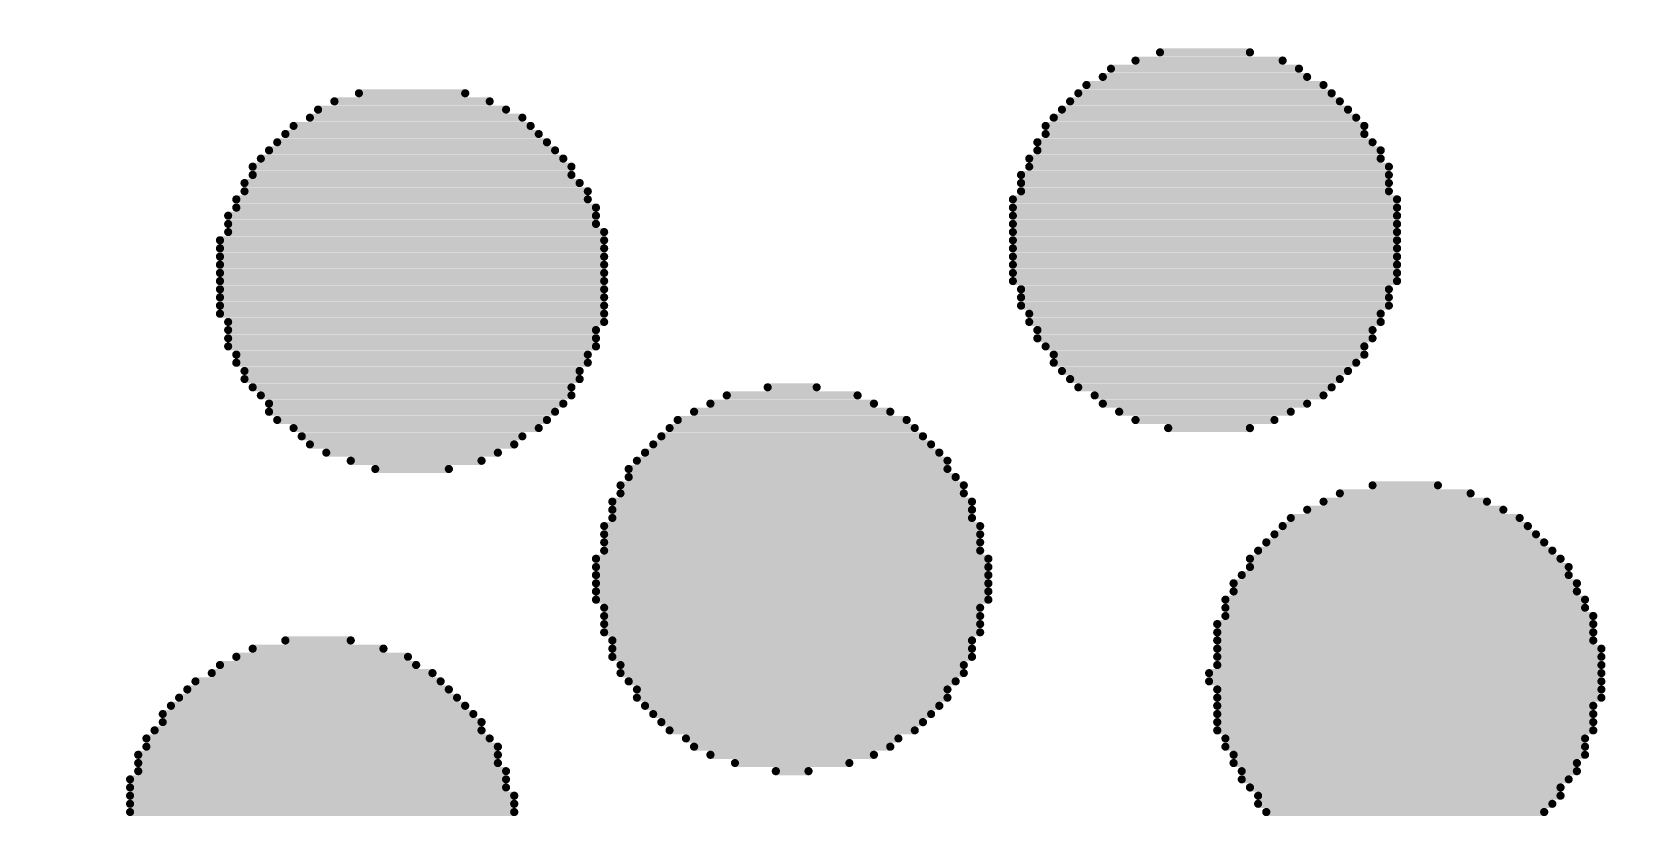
# Model space of a CAD drawing. Header units: millimetres. Extents: x -46.4 to 46.4, y -47.3 to 46.4.
# Drawn here: x -20.061 to -18.82, y -1.991 to -1.382 of the extents above; entities that cross this region are included whole.
import ezdxf

# ---------------------------------------------------------------- set-up
doc = ezdxf.new("R2010")
doc.units = ezdxf.units.MM
doc.layers.add('BottomOverlay', color=54, linetype='Continuous')
doc.layers.add('Mechanical1', color=6, linetype='Continuous')

# ---------------------------------------------------------------- blocks, each defined once
blk = doc.blocks.new('________2')
at = {"layer": 'BottomOverlay', "const_width": 0.00635}
for points in [[(4.8148, -4.3976), (4.8847, -4.3976)], [(4.7958, -4.404), (4.9101, -4.404)], [(4.7704, -4.4167), (4.9291, -4.4167)], [(4.7767, -4.4103), (4.9228, -4.4103)], [(4.1925, -4.4294), (4.2751, -4.4294)], [(4.7513, -4.4294), (4.9482, -4.4294)], [(4.7577, -4.423), (4.9418, -4.423)], [(4.1608, -4.4421), (4.3068, -4.4421)], [(4.1735, -4.4357), (4.2941, -4.4357)], [(4.7386, -4.4421), (4.9609, -4.4421)], [(4.745, -4.4357), (4.9545, -4.4357)], [(4.1417, -4.4548), (4.3259, -4.4548)], [(4.1544, -4.4484), (4.3195, -4.4484)], [(4.7259, -4.4548), (4.9736, -4.4548)], [(4.7323, -4.4484), (4.9672, -4.4484)], [(4.129, -4.4675), (4.3386, -4.4675)], [(4.1354, -4.4611), (4.3322, -4.4611)], [(4.7196, -4.4675), (4.9799, -4.4675)], [(4.7259, -4.4611), (4.9736, -4.4611)], [(4.1163, -4.4802), (4.3513, -4.4802)], [(4.1227, -4.4738), (4.3449, -4.4738)], [(4.7132, -4.4802), (4.9863, -4.4802)], [(4.7196, -4.4738), (4.9863, -4.4738)], [(4.11, -4.4865), (4.3576, -4.4865)], [(4.11, -4.4929), (4.3576, -4.4929)], [(4.7069, -4.4929), (4.9926, -4.4929)], [(4.7132, -4.4865), (4.9926, -4.4865)], [(4.1036, -4.4992), (4.364, -4.4992)], [(4.1036, -4.5056), (4.3703, -4.5056)], [(4.7069, -4.4992), (4.9926, -4.4992)], [(4.7069, -4.5056), (4.9926, -4.5056)], [(4.0973, -4.5119), (4.3703, -4.5119)], [(4.0973, -4.5183), (4.3767, -4.5183)], [(4.7005, -4.5119), (4.999, -4.5119)], [(4.7005, -4.5183), (4.999, -4.5183)], [(4.0909, -4.5246), (4.3767, -4.5246)], [(4.0909, -4.531), (4.3767, -4.531)], [(4.7005, -4.5246), (4.999, -4.5246)], [(4.7005, -4.531), (4.999, -4.531)], [(4.0846, -4.5437), (4.383, -4.5437)], [(4.0909, -4.5373), (4.383, -4.5373)], [(4.7005, -4.5373), (4.999, -4.5373)], [(4.7005, -4.5437), (4.999, -4.5437)], [(4.0846, -4.55), (4.383, -4.55)], [(4.0846, -4.5564), (4.383, -4.5564)], [(4.7005, -4.55), (4.999, -4.55)], [(4.7005, -4.5564), (4.999, -4.5564)], [(4.0846, -4.5627), (4.383, -4.5627)], [(4.0846, -4.5691), (4.383, -4.5691)], [(4.7005, -4.5627), (4.999, -4.5627)], [(4.7005, -4.5691), (4.999, -4.5691)], [(4.0846, -4.5754), (4.383, -4.5754)], [(4.0846, -4.5818), (4.383, -4.5818)], [(4.7005, -4.5754), (4.999, -4.5754)], [(4.7069, -4.5818), (4.9926, -4.5818)], [(4.0846, -4.5881), (4.383, -4.5881)], [(4.0846, -4.5945), (4.383, -4.5945)], [(4.7069, -4.5881), (4.9926, -4.5881)], [(4.7069, -4.5945), (4.9926, -4.5945)], [(4.0846, -4.6008), (4.383, -4.6008)], [(4.0909, -4.6072), (4.383, -4.6072)], [(4.7132, -4.6008), (4.9863, -4.6008)], [(4.7132, -4.6072), (4.9863, -4.6072)], [(4.0909, -4.6135), (4.3767, -4.6135)], [(4.0909, -4.6199), (4.3767, -4.6199)], [(4.7196, -4.6135), (4.9799, -4.6135)], [(4.7196, -4.6199), (4.9799, -4.6199)], [(4.0909, -4.6262), (4.3767, -4.6262)], [(4.0973, -4.6326), (4.3703, -4.6326)], [(4.7259, -4.6262), (4.9736, -4.6262)], [(4.7323, -4.6326), (4.9736, -4.6326)], [(4.0973, -4.6389), (4.3703, -4.6389)], [(4.1036, -4.6453), (4.364, -4.6453)], [(4.7323, -4.6389), (4.9672, -4.6389)], [(4.7386, -4.6453), (4.9609, -4.6453)], [(4.1036, -4.6516), (4.364, -4.6516)], [(4.11, -4.658), (4.3576, -4.658)], [(4.51, -4.658), (4.5481, -4.658)], [(4.745, -4.6516), (4.9545, -4.6516)], [(4.7513, -4.658), (4.9482, -4.658)], [(4.1163, -4.6643), (4.3576, -4.6643)], [(4.1227, -4.6707), (4.3513, -4.6707)], [(4.4656, -4.6707), (4.5926, -4.6707)], [(4.4783, -4.6643), (4.5799, -4.6643)], [(4.764, -4.6643), (4.9418, -4.6643)], [(4.7704, -4.6707), (4.9291, -4.6707)], [(4.1227, -4.677), (4.3449, -4.677)], [(4.4529, -4.677), (4.6053, -4.677)], [(4.7831, -4.677), (4.9164, -4.677)], [(4.129, -4.6834), (4.3386, -4.6834)], [(4.1417, -4.6897), (4.3322, -4.6897)], [(4.4338, -4.6897), (4.6243, -4.6897)], [(4.4402, -4.6834), (4.618, -4.6834)], [(4.7958, -4.6834), (4.9037, -4.6834)], [(4.8212, -4.6897), (4.8847, -4.6897)], [(4.1481, -4.6961), (4.3195, -4.6961)], [(4.1544, -4.7024), (4.3132, -4.7024)], [(4.4211, -4.7024), (4.637, -4.7024)], [(4.4275, -4.6961), (4.6307, -4.6961)], [(4.1671, -4.7088), (4.3005, -4.7088)], [(4.1862, -4.7151), (4.2878, -4.7151)], [(4.4084, -4.7151), (4.6497, -4.7151)], [(4.4148, -4.7088), (4.6434, -4.7088)], [(4.2052, -4.7215), (4.2624, -4.7215)], [(4.4021, -4.7215), (4.6497, -4.7215)], [(4.4021, -4.7278), (4.6561, -4.7278)], [(4.3957, -4.7342), (4.6624, -4.7342)], [(4.3957, -4.7405), (4.6624, -4.7405)], [(4.9545, -4.7405), (5.0561, -4.7405)], [(4.9799, -4.7342), (5.0307, -4.7342)], [(4.3894, -4.7469), (4.6688, -4.7469)], [(4.3894, -4.7532), (4.6688, -4.7532)], [(4.9291, -4.7532), (5.0815, -4.7532)], [(4.9418, -4.7469), (5.0688, -4.7469)], [(4.383, -4.7659), (4.6751, -4.7659)], [(4.3894, -4.7596), (4.6688, -4.7596)], [(4.9101, -4.7659), (5.1006, -4.7659)], [(4.9164, -4.7596), (5.0942, -4.7596)], [(4.383, -4.7723), (4.6751, -4.7723)], [(4.383, -4.7786), (4.6751, -4.7786)], [(4.8974, -4.7786), (5.1133, -4.7786)], [(4.9037, -4.7723), (5.1069, -4.7723)], [(4.3767, -4.7913), (4.6815, -4.7913)], [(4.383, -4.785), (4.6751, -4.785)], [(4.8847, -4.7913), (5.126, -4.7913)], [(4.891, -4.785), (5.1196, -4.785)], [(4.3767, -4.7977), (4.6815, -4.7977)], [(4.3767, -4.804), (4.6815, -4.804)], [(4.8783, -4.804), (5.1323, -4.804)], [(4.8847, -4.7977), (5.1323, -4.7977)], [(4.3767, -4.8104), (4.6815, -4.8104)], [(4.3767, -4.8167), (4.6815, -4.8167)], [(4.872, -4.8104), (5.1387, -4.8104)], [(4.872, -4.8167), (5.1387, -4.8167)], [(4.3767, -4.8231), (4.6815, -4.8231)], [(4.383, -4.8294), (4.6751, -4.8294)], [(4.8656, -4.8231), (5.145, -4.8231)], [(4.8656, -4.8294), (5.145, -4.8294)], [(4.383, -4.8358), (4.6751, -4.8358)], [(4.383, -4.8421), (4.6751, -4.8421)], [(4.8593, -4.8421), (5.1514, -4.8421)], [(4.8656, -4.8358), (5.1514, -4.8358)], [(4.1354, -4.8548), (4.1862, -4.8548)], [(4.383, -4.8485), (4.6751, -4.8485)], [(4.3894, -4.8548), (4.6688, -4.8548)], [(4.8593, -4.8485), (5.1514, -4.8485)], [(4.8593, -4.8548), (5.1514, -4.8548)], [(4.0973, -4.8675), (4.2306, -4.8675)], [(4.11, -4.8612), (4.2116, -4.8612)], [(4.3894, -4.8612), (4.6688, -4.8612)], [(4.3894, -4.8675), (4.6688, -4.8675)], [(4.8593, -4.8612), (5.1577, -4.8612)], [(4.8593, -4.8675), (5.1577, -4.8675)], [(4.0782, -4.8802), (4.2497, -4.8802)], [(4.0846, -4.8739), (4.237, -4.8739)], [(4.3957, -4.8739), (4.6624, -4.8739)], [(4.3957, -4.8802), (4.6624, -4.8802)], [(4.8529, -4.8802), (5.1577, -4.8802)], [(4.8593, -4.8739), (5.1577, -4.8739)], [(4.0592, -4.8929), (4.2624, -4.8929)], [(4.0655, -4.8866), (4.256, -4.8866)], [(4.4021, -4.8866), (4.6561, -4.8866)], [(4.4084, -4.8929), (4.6497, -4.8929)], [(4.8529, -4.8866), (5.1577, -4.8866)], [(4.8593, -4.8929), (5.1577, -4.8929)], [(4.0465, -4.9056), (4.2751, -4.9056)], [(4.0528, -4.8993), (4.2687, -4.8993)], [(4.4084, -4.8993), (4.6497, -4.8993)], [(4.4148, -4.9056), (4.6434, -4.9056)], [(4.8593, -4.8993), (5.1577, -4.8993)], [(4.8593, -4.9056), (5.1514, -4.9056)], [(4.0401, -4.912), (4.2814, -4.912)], [(4.0401, -4.9183), (4.2878, -4.9183)], [(4.4211, -4.912), (4.637, -4.912)], [(4.4275, -4.9183), (4.6307, -4.9183)], [(4.8593, -4.912), (5.1514, -4.912)], [(4.8593, -4.9183), (5.1514, -4.9183)], [(4.0274, -4.931), (4.2941, -4.931)], [(4.0338, -4.9247), (4.2878, -4.9247)], [(4.4338, -4.9247), (4.6243, -4.9247)], [(4.4465, -4.931), (4.6116, -4.931)], [(4.8593, -4.9247), (5.1514, -4.9247)], [(4.8656, -4.931), (5.145, -4.931)], [(4.0211, -4.9437), (4.3005, -4.9437)], [(4.0274, -4.9374), (4.3005, -4.9374)], [(4.4529, -4.9374), (4.6053, -4.9374)], [(4.4656, -4.9437), (4.5926, -4.9437)], [(4.8656, -4.9374), (5.145, -4.9374)], [(4.872, -4.9437), (5.145, -4.9437)], [(4.0211, -4.9501), (4.3005, -4.9501)], [(4.0211, -4.9564), (4.3068, -4.9564)], [(4.4846, -4.9501), (4.5735, -4.9501)], [(4.5164, -4.9564), (4.5418, -4.9564)], [(4.872, -4.9501), (5.1387, -4.9501)], [(4.8783, -4.9564), (5.1387, -4.9564)], [(4.0147, -4.9628), (4.3068, -4.9628)], [(4.8783, -4.9628), (5.1323, -4.9628)], [(4.0147, -4.9691), (4.3068, -4.9691)], [(4.0147, -4.9755), (4.3132, -4.9755)], [(4.8847, -4.9691), (5.126, -4.9691)], [(4.891, -4.9755), (5.126, -4.9755)], [(4.0147, -4.9818), (4.3132, -4.9818)], [(4.0147, -4.9882), (4.3132, -4.9882)], [(4.891, -4.9818), (5.1196, -4.9818)], [(4.8974, -4.9882), (5.1133, -4.9882)]]:
    blk.add_lwpolyline(points, dxfattribs=at)
at = {"layer": 'BottomOverlay', "const_width": 0.00317}
for points in [[(4.8133, -4.3976, 1), (4.8164, -4.3976, 1)], [(4.8831, -4.3976, 1), (4.8863, -4.3976, 1)], [(4.7942, -4.404, 1), (4.7974, -4.404, 1)], [(4.9085, -4.404, 1), (4.9117, -4.404, 1)], [(4.7688, -4.4167, 1), (4.772, -4.4167, 1)], [(4.7752, -4.4103, 1), (4.7783, -4.4103, 1)], [(4.9212, -4.4103, 1), (4.9244, -4.4103, 1)], [(4.9276, -4.4167, 1), (4.9307, -4.4167, 1)], [(4.191, -4.4294, 1), (4.1941, -4.4294, 1)], [(4.2735, -4.4294, 1), (4.2767, -4.4294, 1)], [(4.7498, -4.4294, 1), (4.7529, -4.4294, 1)], [(4.7561, -4.423, 1), (4.7593, -4.423, 1)], [(4.9403, -4.423, 1), (4.9434, -4.423, 1)], [(4.9466, -4.4294, 1), (4.9498, -4.4294, 1)], [(4.1592, -4.4421, 1), (4.1624, -4.4421, 1)], [(4.1719, -4.4357, 1), (4.1751, -4.4357, 1)], [(4.2926, -4.4357, 1), (4.2957, -4.4357, 1)], [(4.3053, -4.4421, 1), (4.3084, -4.4421, 1)], [(4.7371, -4.4421, 1), (4.7402, -4.4421, 1)], [(4.7434, -4.4357, 1), (4.7466, -4.4357, 1)], [(4.953, -4.4357, 1), (4.9561, -4.4357, 1)], [(4.9593, -4.4421, 1), (4.9625, -4.4421, 1)], [(4.1402, -4.4548, 1), (4.1433, -4.4548, 1)], [(4.1529, -4.4484, 1), (4.156, -4.4484, 1)], [(4.318, -4.4484, 1), (4.3211, -4.4484, 1)], [(4.3243, -4.4548, 1), (4.3275, -4.4548, 1)], [(4.7244, -4.4548, 1), (4.7275, -4.4548, 1)], [(4.7307, -4.4484, 1), (4.7339, -4.4484, 1)], [(4.9657, -4.4484, 1), (4.9688, -4.4484, 1)], [(4.972, -4.4548, 1), (4.9752, -4.4548, 1)], [(4.1275, -4.4675, 1), (4.1306, -4.4675, 1)], [(4.1338, -4.4611, 1), (4.137, -4.4611, 1)], [(4.3307, -4.4611, 1), (4.3338, -4.4611, 1)], [(4.337, -4.4675, 1), (4.3402, -4.4675, 1)], [(4.718, -4.4675, 1), (4.7212, -4.4675, 1)], [(4.7244, -4.4611, 1), (4.7275, -4.4611, 1)], [(4.972, -4.4611, 1), (4.9752, -4.4611, 1)], [(4.9784, -4.4675, 1), (4.9815, -4.4675, 1)], [(4.1148, -4.4802, 1), (4.1179, -4.4802, 1)], [(4.1211, -4.4738, 1), (4.1243, -4.4738, 1)], [(4.3434, -4.4738, 1), (4.3465, -4.4738, 1)], [(4.3497, -4.4802, 1), (4.3529, -4.4802, 1)], [(4.7117, -4.4802, 1), (4.7148, -4.4802, 1)], [(4.718, -4.4738, 1), (4.7212, -4.4738, 1)], [(4.9847, -4.4738, 1), (4.9879, -4.4738, 1)], [(4.9847, -4.4802, 1), (4.9879, -4.4802, 1)], [(4.1084, -4.4865, 1), (4.1116, -4.4865, 1)], [(4.1084, -4.4929, 1), (4.1116, -4.4929, 1)], [(4.3561, -4.4865, 1), (4.3592, -4.4865, 1)], [(4.3561, -4.4929, 1), (4.3592, -4.4929, 1)], [(4.7053, -4.4929, 1), (4.7085, -4.4929, 1)], [(4.7117, -4.4865, 1), (4.7148, -4.4865, 1)], [(4.9911, -4.4865, 1), (4.9942, -4.4865, 1)], [(4.9911, -4.4929, 1), (4.9942, -4.4929, 1)], [(4.1021, -4.4992, 1), (4.1052, -4.4992, 1)], [(4.1021, -4.5056, 1), (4.1052, -4.5056, 1)], [(4.3624, -4.4992, 1), (4.3656, -4.4992, 1)], [(4.3688, -4.5056, 1), (4.3719, -4.5056, 1)], [(4.7053, -4.4992, 1), (4.7085, -4.4992, 1)], [(4.7053, -4.5056, 1), (4.7085, -4.5056, 1)], [(4.9911, -4.4992, 1), (4.9942, -4.4992, 1)], [(4.9911, -4.5056, 1), (4.9942, -4.5056, 1)], [(4.0957, -4.5119, 1), (4.0989, -4.5119, 1)], [(4.0957, -4.5183, 1), (4.0989, -4.5183, 1)], [(4.3688, -4.5119, 1), (4.3719, -4.5119, 1)], [(4.3751, -4.5183, 1), (4.3783, -4.5183, 1)], [(4.699, -4.5119, 1), (4.7021, -4.5119, 1)], [(4.699, -4.5183, 1), (4.7021, -4.5183, 1)], [(4.9974, -4.5119, 1), (5.0006, -4.5119, 1)], [(4.9974, -4.5183, 1), (5.0006, -4.5183, 1)], [(4.0894, -4.5246, 1), (4.0925, -4.5246, 1)], [(4.0894, -4.531, 1), (4.0925, -4.531, 1)], [(4.3751, -4.5246, 1), (4.3783, -4.5246, 1)], [(4.3751, -4.531, 1), (4.3783, -4.531, 1)], [(4.699, -4.5246, 1), (4.7021, -4.5246, 1)], [(4.699, -4.531, 1), (4.7021, -4.531, 1)], [(4.9974, -4.5246, 1), (5.0006, -4.5246, 1)], [(4.9974, -4.531, 1), (5.0006, -4.531, 1)], [(4.083, -4.5437, 1), (4.0862, -4.5437, 1)], [(4.0894, -4.5373, 1), (4.0925, -4.5373, 1)], [(4.3815, -4.5373, 1), (4.3846, -4.5373, 1)], [(4.3815, -4.5437, 1), (4.3846, -4.5437, 1)], [(4.699, -4.5373, 1), (4.7021, -4.5373, 1)], [(4.699, -4.5437, 1), (4.7021, -4.5437, 1)], [(4.9974, -4.5373, 1), (5.0006, -4.5373, 1)], [(4.9974, -4.5437, 1), (5.0006, -4.5437, 1)], [(4.083, -4.55, 1), (4.0862, -4.55, 1)], [(4.083, -4.5564, 1), (4.0862, -4.5564, 1)], [(4.3815, -4.55, 1), (4.3846, -4.55, 1)], [(4.3815, -4.5564, 1), (4.3846, -4.5564, 1)], [(4.699, -4.55, 1), (4.7021, -4.55, 1)], [(4.699, -4.5564, 1), (4.7021, -4.5564, 1)], [(4.9974, -4.55, 1), (5.0006, -4.55, 1)], [(4.9974, -4.5564, 1), (5.0006, -4.5564, 1)], [(4.083, -4.5627, 1), (4.0862, -4.5627, 1)], [(4.083, -4.5691, 1), (4.0862, -4.5691, 1)], [(4.3815, -4.5627, 1), (4.3846, -4.5627, 1)], [(4.3815, -4.5691, 1), (4.3846, -4.5691, 1)], [(4.699, -4.5627, 1), (4.7021, -4.5627, 1)], [(4.699, -4.5691, 1), (4.7021, -4.5691, 1)], [(4.9974, -4.5627, 1), (5.0006, -4.5627, 1)], [(4.9974, -4.5691, 1), (5.0006, -4.5691, 1)], [(4.083, -4.5754, 1), (4.0862, -4.5754, 1)], [(4.083, -4.5818, 1), (4.0862, -4.5818, 1)], [(4.3815, -4.5754, 1), (4.3846, -4.5754, 1)], [(4.3815, -4.5818, 1), (4.3846, -4.5818, 1)], [(4.699, -4.5754, 1), (4.7021, -4.5754, 1)], [(4.7053, -4.5818, 1), (4.7085, -4.5818, 1)], [(4.9911, -4.5818, 1), (4.9942, -4.5818, 1)], [(4.9974, -4.5754, 1), (5.0006, -4.5754, 1)], [(4.083, -4.5881, 1), (4.0862, -4.5881, 1)], [(4.083, -4.5945, 1), (4.0862, -4.5945, 1)], [(4.3815, -4.5881, 1), (4.3846, -4.5881, 1)], [(4.3815, -4.5945, 1), (4.3846, -4.5945, 1)], [(4.7053, -4.5881, 1), (4.7085, -4.5881, 1)], [(4.7053, -4.5945, 1), (4.7085, -4.5945, 1)], [(4.9911, -4.5881, 1), (4.9942, -4.5881, 1)], [(4.9911, -4.5945, 1), (4.9942, -4.5945, 1)], [(4.083, -4.6008, 1), (4.0862, -4.6008, 1)], [(4.0894, -4.6072, 1), (4.0925, -4.6072, 1)], [(4.3815, -4.6008, 1), (4.3846, -4.6008, 1)], [(4.3815, -4.6072, 1), (4.3846, -4.6072, 1)], [(4.7117, -4.6008, 1), (4.7148, -4.6008, 1)], [(4.7117, -4.6072, 1), (4.7148, -4.6072, 1)], [(4.9847, -4.6008, 1), (4.9879, -4.6008, 1)], [(4.9847, -4.6072, 1), (4.9879, -4.6072, 1)], [(4.0894, -4.6135, 1), (4.0925, -4.6135, 1)], [(4.0894, -4.6199, 1), (4.0925, -4.6199, 1)], [(4.3751, -4.6135, 1), (4.3783, -4.6135, 1)], [(4.3751, -4.6199, 1), (4.3783, -4.6199, 1)], [(4.718, -4.6135, 1), (4.7212, -4.6135, 1)], [(4.718, -4.6199, 1), (4.7212, -4.6199, 1)], [(4.9784, -4.6135, 1), (4.9815, -4.6135, 1)], [(4.9784, -4.6199, 1), (4.9815, -4.6199, 1)], [(4.0894, -4.6262, 1), (4.0925, -4.6262, 1)], [(4.0957, -4.6326, 1), (4.0989, -4.6326, 1)], [(4.3688, -4.6326, 1), (4.3719, -4.6326, 1)], [(4.3751, -4.6262, 1), (4.3783, -4.6262, 1)], [(4.7244, -4.6262, 1), (4.7275, -4.6262, 1)], [(4.7307, -4.6326, 1), (4.7339, -4.6326, 1)], [(4.972, -4.6262, 1), (4.9752, -4.6262, 1)], [(4.972, -4.6326, 1), (4.9752, -4.6326, 1)], [(4.0957, -4.6389, 1), (4.0989, -4.6389, 1)], [(4.1021, -4.6453, 1), (4.1052, -4.6453, 1)], [(4.3624, -4.6453, 1), (4.3656, -4.6453, 1)], [(4.3688, -4.6389, 1), (4.3719, -4.6389, 1)], [(4.7307, -4.6389, 1), (4.7339, -4.6389, 1)], [(4.7371, -4.6453, 1), (4.7402, -4.6453, 1)], [(4.9593, -4.6453, 1), (4.9625, -4.6453, 1)], [(4.9657, -4.6389, 1), (4.9688, -4.6389, 1)], [(4.1021, -4.6516, 1), (4.1052, -4.6516, 1)], [(4.1084, -4.658, 1), (4.1116, -4.658, 1)], [(4.3561, -4.658, 1), (4.3592, -4.658, 1)], [(4.3624, -4.6516, 1), (4.3656, -4.6516, 1)], [(4.5085, -4.658, 1), (4.5116, -4.658, 1)], [(4.5466, -4.658, 1), (4.5497, -4.658, 1)], [(4.7434, -4.6516, 1), (4.7466, -4.6516, 1)], [(4.7498, -4.658, 1), (4.7529, -4.658, 1)], [(4.9466, -4.658, 1), (4.9498, -4.658, 1)], [(4.953, -4.6516, 1), (4.9561, -4.6516, 1)], [(4.1148, -4.6643, 1), (4.1179, -4.6643, 1)], [(4.1211, -4.6707, 1), (4.1243, -4.6707, 1)], [(4.3497, -4.6707, 1), (4.3529, -4.6707, 1)], [(4.3561, -4.6643, 1), (4.3592, -4.6643, 1)], [(4.464, -4.6707, 1), (4.4672, -4.6707, 1)], [(4.4767, -4.6643, 1), (4.4799, -4.6643, 1)], [(4.5783, -4.6643, 1), (4.5815, -4.6643, 1)], [(4.591, -4.6707, 1), (4.5942, -4.6707, 1)], [(4.7625, -4.6643, 1), (4.7656, -4.6643, 1)], [(4.7688, -4.6707, 1), (4.772, -4.6707, 1)], [(4.9276, -4.6707, 1), (4.9307, -4.6707, 1)], [(4.9403, -4.6643, 1), (4.9434, -4.6643, 1)], [(4.1211, -4.677, 1), (4.1243, -4.677, 1)], [(4.3434, -4.677, 1), (4.3465, -4.677, 1)], [(4.4513, -4.677, 1), (4.4545, -4.677, 1)], [(4.6037, -4.677, 1), (4.6069, -4.677, 1)], [(4.7815, -4.677, 1), (4.7847, -4.677, 1)], [(4.9149, -4.677, 1), (4.918, -4.677, 1)], [(4.1275, -4.6834, 1), (4.1306, -4.6834, 1)], [(4.1402, -4.6897, 1), (4.1433, -4.6897, 1)], [(4.3307, -4.6897, 1), (4.3338, -4.6897, 1)], [(4.337, -4.6834, 1), (4.3402, -4.6834, 1)], [(4.4323, -4.6897, 1), (4.4354, -4.6897, 1)], [(4.4386, -4.6834, 1), (4.4418, -4.6834, 1)], [(4.6164, -4.6834, 1), (4.6196, -4.6834, 1)], [(4.6228, -4.6897, 1), (4.6259, -4.6897, 1)], [(4.7942, -4.6834, 1), (4.7974, -4.6834, 1)], [(4.8196, -4.6897, 1), (4.8228, -4.6897, 1)], [(4.8831, -4.6897, 1), (4.8863, -4.6897, 1)], [(4.9022, -4.6834, 1), (4.9053, -4.6834, 1)], [(4.1465, -4.6961, 1), (4.1497, -4.6961, 1)], [(4.1529, -4.7024, 1), (4.156, -4.7024, 1)], [(4.3116, -4.7024, 1), (4.3148, -4.7024, 1)], [(4.318, -4.6961, 1), (4.3211, -4.6961, 1)], [(4.4196, -4.7024, 1), (4.4227, -4.7024, 1)], [(4.4259, -4.6961, 1), (4.4291, -4.6961, 1)], [(4.6291, -4.6961, 1), (4.6323, -4.6961, 1)], [(4.6355, -4.7024, 1), (4.6386, -4.7024, 1)], [(4.1656, -4.7088, 1), (4.1687, -4.7088, 1)], [(4.1846, -4.7151, 1), (4.1878, -4.7151, 1)], [(4.2862, -4.7151, 1), (4.2894, -4.7151, 1)], [(4.2989, -4.7088, 1), (4.3021, -4.7088, 1)], [(4.4069, -4.7151, 1), (4.41, -4.7151, 1)], [(4.4132, -4.7088, 1), (4.4164, -4.7088, 1)], [(4.6418, -4.7088, 1), (4.645, -4.7088, 1)], [(4.6482, -4.7151, 1), (4.6513, -4.7151, 1)], [(4.2037, -4.7215, 1), (4.2068, -4.7215, 1)], [(4.2608, -4.7215, 1), (4.264, -4.7215, 1)], [(4.4005, -4.7215, 1), (4.4037, -4.7215, 1)], [(4.4005, -4.7278, 1), (4.4037, -4.7278, 1)], [(4.6482, -4.7215, 1), (4.6513, -4.7215, 1)], [(4.6545, -4.7278, 1), (4.6577, -4.7278, 1)], [(4.3942, -4.7342, 1), (4.3973, -4.7342, 1)], [(4.3942, -4.7405, 1), (4.3973, -4.7405, 1)], [(4.6609, -4.7342, 1), (4.664, -4.7342, 1)], [(4.6609, -4.7405, 1), (4.664, -4.7405, 1)], [(4.953, -4.7405, 1), (4.9561, -4.7405, 1)], [(4.9784, -4.7342, 1), (4.9815, -4.7342, 1)], [(5.0292, -4.7342, 1), (5.0323, -4.7342, 1)], [(5.0546, -4.7405, 1), (5.0577, -4.7405, 1)], [(4.3878, -4.7469, 1), (4.391, -4.7469, 1)], [(4.3878, -4.7532, 1), (4.391, -4.7532, 1)], [(4.6672, -4.7469, 1), (4.6704, -4.7469, 1)], [(4.6672, -4.7532, 1), (4.6704, -4.7532, 1)], [(4.9276, -4.7532, 1), (4.9307, -4.7532, 1)], [(4.9403, -4.7469, 1), (4.9434, -4.7469, 1)], [(5.0673, -4.7469, 1), (5.0704, -4.7469, 1)], [(5.08, -4.7532, 1), (5.0831, -4.7532, 1)], [(4.3815, -4.7659, 1), (4.3846, -4.7659, 1)], [(4.3878, -4.7596, 1), (4.391, -4.7596, 1)], [(4.6672, -4.7596, 1), (4.6704, -4.7596, 1)], [(4.6736, -4.7659, 1), (4.6767, -4.7659, 1)], [(4.9085, -4.7659, 1), (4.9117, -4.7659, 1)], [(4.9149, -4.7596, 1), (4.918, -4.7596, 1)], [(5.0927, -4.7596, 1), (5.0958, -4.7596, 1)], [(5.099, -4.7659, 1), (5.1022, -4.7659, 1)], [(4.3815, -4.7723, 1), (4.3846, -4.7723, 1)], [(4.3815, -4.7786, 1), (4.3846, -4.7786, 1)], [(4.6736, -4.7723, 1), (4.6767, -4.7723, 1)], [(4.6736, -4.7786, 1), (4.6767, -4.7786, 1)], [(4.8958, -4.7786, 1), (4.899, -4.7786, 1)], [(4.9022, -4.7723, 1), (4.9053, -4.7723, 1)], [(5.1054, -4.7723, 1), (5.1085, -4.7723, 1)], [(5.1117, -4.7786, 1), (5.1149, -4.7786, 1)], [(4.3751, -4.7913, 1), (4.3783, -4.7913, 1)], [(4.3815, -4.785, 1), (4.3846, -4.785, 1)], [(4.6736, -4.785, 1), (4.6767, -4.785, 1)], [(4.6799, -4.7913, 1), (4.6831, -4.7913, 1)], [(4.8831, -4.7913, 1), (4.8863, -4.7913, 1)], [(4.8895, -4.785, 1), (4.8926, -4.785, 1)], [(5.1181, -4.785, 1), (5.1212, -4.785, 1)], [(5.1244, -4.7913, 1), (5.1276, -4.7913, 1)], [(4.3751, -4.7977, 1), (4.3783, -4.7977, 1)], [(4.3751, -4.804, 1), (4.3783, -4.804, 1)], [(4.6799, -4.7977, 1), (4.6831, -4.7977, 1)], [(4.6799, -4.804, 1), (4.6831, -4.804, 1)], [(4.8768, -4.804, 1), (4.8799, -4.804, 1)], [(4.8831, -4.7977, 1), (4.8863, -4.7977, 1)], [(5.1308, -4.7977, 1), (5.1339, -4.7977, 1)], [(5.1308, -4.804, 1), (5.1339, -4.804, 1)], [(4.3751, -4.8104, 1), (4.3783, -4.8104, 1)], [(4.3751, -4.8167, 1), (4.3783, -4.8167, 1)], [(4.6799, -4.8104, 1), (4.6831, -4.8104, 1)], [(4.6799, -4.8167, 1), (4.6831, -4.8167, 1)], [(4.8704, -4.8104, 1), (4.8736, -4.8104, 1)], [(4.8704, -4.8167, 1), (4.8736, -4.8167, 1)], [(5.1371, -4.8104, 1), (5.1403, -4.8104, 1)], [(5.1371, -4.8167, 1), (5.1403, -4.8167, 1)], [(4.3751, -4.8231, 1), (4.3783, -4.8231, 1)], [(4.3815, -4.8294, 1), (4.3846, -4.8294, 1)], [(4.6736, -4.8294, 1), (4.6767, -4.8294, 1)], [(4.6799, -4.8231, 1), (4.6831, -4.8231, 1)], [(4.8641, -4.8231, 1), (4.8672, -4.8231, 1)], [(4.8641, -4.8294, 1), (4.8672, -4.8294, 1)], [(5.1435, -4.8231, 1), (5.1466, -4.8231, 1)], [(5.1435, -4.8294, 1), (5.1466, -4.8294, 1)], [(4.3815, -4.8358, 1), (4.3846, -4.8358, 1)], [(4.3815, -4.8421, 1), (4.3846, -4.8421, 1)], [(4.6736, -4.8358, 1), (4.6767, -4.8358, 1)], [(4.6736, -4.8421, 1), (4.6767, -4.8421, 1)], [(4.8577, -4.8421, 1), (4.8609, -4.8421, 1)], [(4.8641, -4.8358, 1), (4.8672, -4.8358, 1)], [(5.1498, -4.8358, 1), (5.153, -4.8358, 1)], [(5.1498, -4.8421, 1), (5.153, -4.8421, 1)], [(4.1338, -4.8548, 1), (4.137, -4.8548, 1)], [(4.1846, -4.8548, 1), (4.1878, -4.8548, 1)], [(4.3815, -4.8485, 1), (4.3846, -4.8485, 1)], [(4.3878, -4.8548, 1), (4.391, -4.8548, 1)], [(4.6672, -4.8548, 1), (4.6704, -4.8548, 1)], [(4.6736, -4.8485, 1), (4.6767, -4.8485, 1)], [(4.8577, -4.8485, 1), (4.8609, -4.8485, 1)], [(4.8577, -4.8548, 1), (4.8609, -4.8548, 1)], [(5.1498, -4.8485, 1), (5.153, -4.8485, 1)], [(5.1498, -4.8548, 1), (5.153, -4.8548, 1)], [(4.0957, -4.8675, 1), (4.0989, -4.8675, 1)], [(4.1084, -4.8612, 1), (4.1116, -4.8612, 1)], [(4.21, -4.8612, 1), (4.2132, -4.8612, 1)], [(4.2291, -4.8675, 1), (4.2322, -4.8675, 1)], [(4.3878, -4.8612, 1), (4.391, -4.8612, 1)], [(4.3878, -4.8675, 1), (4.391, -4.8675, 1)], [(4.6672, -4.8612, 1), (4.6704, -4.8612, 1)], [(4.6672, -4.8675, 1), (4.6704, -4.8675, 1)], [(4.8577, -4.8612, 1), (4.8609, -4.8612, 1)], [(4.8577, -4.8675, 1), (4.8609, -4.8675, 1)], [(5.1562, -4.8612, 1), (5.1593, -4.8612, 1)], [(5.1562, -4.8675, 1), (5.1593, -4.8675, 1)], [(4.0767, -4.8802, 1), (4.0798, -4.8802, 1)], [(4.083, -4.8739, 1), (4.0862, -4.8739, 1)], [(4.2354, -4.8739, 1), (4.2386, -4.8739, 1)], [(4.2481, -4.8802, 1), (4.2513, -4.8802, 1)], [(4.3942, -4.8739, 1), (4.3973, -4.8739, 1)], [(4.3942, -4.8802, 1), (4.3973, -4.8802, 1)], [(4.6609, -4.8739, 1), (4.664, -4.8739, 1)], [(4.6609, -4.8802, 1), (4.664, -4.8802, 1)], [(4.8514, -4.8802, 1), (4.8545, -4.8802, 1)], [(4.8577, -4.8739, 1), (4.8609, -4.8739, 1)], [(5.1562, -4.8739, 1), (5.1593, -4.8739, 1)], [(5.1562, -4.8802, 1), (5.1593, -4.8802, 1)], [(4.0576, -4.8929, 1), (4.0608, -4.8929, 1)], [(4.064, -4.8866, 1), (4.0671, -4.8866, 1)], [(4.2545, -4.8866, 1), (4.2576, -4.8866, 1)], [(4.2608, -4.8929, 1), (4.264, -4.8929, 1)], [(4.4005, -4.8866, 1), (4.4037, -4.8866, 1)], [(4.4069, -4.8929, 1), (4.41, -4.8929, 1)], [(4.6482, -4.8929, 1), (4.6513, -4.8929, 1)], [(4.6545, -4.8866, 1), (4.6577, -4.8866, 1)], [(4.8514, -4.8866, 1), (4.8545, -4.8866, 1)], [(4.8577, -4.8929, 1), (4.8609, -4.8929, 1)], [(5.1562, -4.8866, 1), (5.1593, -4.8866, 1)], [(5.1562, -4.8929, 1), (5.1593, -4.8929, 1)], [(4.0449, -4.9056, 1), (4.0481, -4.9056, 1)], [(4.0513, -4.8993, 1), (4.0544, -4.8993, 1)], [(4.2672, -4.8993, 1), (4.2703, -4.8993, 1)], [(4.2735, -4.9056, 1), (4.2767, -4.9056, 1)], [(4.4069, -4.8993, 1), (4.41, -4.8993, 1)], [(4.4132, -4.9056, 1), (4.4164, -4.9056, 1)], [(4.6418, -4.9056, 1), (4.645, -4.9056, 1)], [(4.6482, -4.8993, 1), (4.6513, -4.8993, 1)], [(4.8577, -4.8993, 1), (4.8609, -4.8993, 1)], [(4.8577, -4.9056, 1), (4.8609, -4.9056, 1)], [(5.1498, -4.9056, 1), (5.153, -4.9056, 1)], [(5.1562, -4.8993, 1), (5.1593, -4.8993, 1)], [(4.0386, -4.912, 1), (4.0417, -4.912, 1)], [(4.0386, -4.9183, 1), (4.0417, -4.9183, 1)], [(4.2799, -4.912, 1), (4.283, -4.912, 1)], [(4.2862, -4.9183, 1), (4.2894, -4.9183, 1)], [(4.4196, -4.912, 1), (4.4227, -4.912, 1)], [(4.4259, -4.9183, 1), (4.4291, -4.9183, 1)], [(4.6291, -4.9183, 1), (4.6323, -4.9183, 1)], [(4.6355, -4.912, 1), (4.6386, -4.912, 1)], [(4.8577, -4.912, 1), (4.8609, -4.912, 1)], [(4.8577, -4.9183, 1), (4.8609, -4.9183, 1)], [(5.1498, -4.912, 1), (5.153, -4.912, 1)], [(5.1498, -4.9183, 1), (5.153, -4.9183, 1)], [(4.0259, -4.931, 1), (4.029, -4.931, 1)], [(4.0322, -4.9247, 1), (4.0354, -4.9247, 1)], [(4.2862, -4.9247, 1), (4.2894, -4.9247, 1)], [(4.2926, -4.931, 1), (4.2957, -4.931, 1)], [(4.4323, -4.9247, 1), (4.4354, -4.9247, 1)], [(4.445, -4.931, 1), (4.4481, -4.931, 1)], [(4.6101, -4.931, 1), (4.6132, -4.931, 1)], [(4.6228, -4.9247, 1), (4.6259, -4.9247, 1)], [(4.8577, -4.9247, 1), (4.8609, -4.9247, 1)], [(4.8641, -4.931, 1), (4.8672, -4.931, 1)], [(5.1435, -4.931, 1), (5.1466, -4.931, 1)], [(5.1498, -4.9247, 1), (5.153, -4.9247, 1)], [(4.0195, -4.9437, 1), (4.0227, -4.9437, 1)], [(4.0259, -4.9374, 1), (4.029, -4.9374, 1)], [(4.2989, -4.9374, 1), (4.3021, -4.9374, 1)], [(4.2989, -4.9437, 1), (4.3021, -4.9437, 1)], [(4.4513, -4.9374, 1), (4.4545, -4.9374, 1)], [(4.464, -4.9437, 1), (4.4672, -4.9437, 1)], [(4.591, -4.9437, 1), (4.5942, -4.9437, 1)], [(4.6037, -4.9374, 1), (4.6069, -4.9374, 1)], [(4.8641, -4.9374, 1), (4.8672, -4.9374, 1)], [(4.8704, -4.9437, 1), (4.8736, -4.9437, 1)], [(5.1435, -4.9374, 1), (5.1466, -4.9374, 1)], [(5.1435, -4.9437, 1), (5.1466, -4.9437, 1)], [(4.0195, -4.9501, 1), (4.0227, -4.9501, 1)], [(4.0195, -4.9564, 1), (4.0227, -4.9564, 1)], [(4.2989, -4.9501, 1), (4.3021, -4.9501, 1)], [(4.3053, -4.9564, 1), (4.3084, -4.9564, 1)], [(4.4831, -4.9501, 1), (4.4862, -4.9501, 1)], [(4.5148, -4.9564, 1), (4.518, -4.9564, 1)], [(4.5402, -4.9564, 1), (4.5434, -4.9564, 1)], [(4.572, -4.9501, 1), (4.5751, -4.9501, 1)], [(4.8704, -4.9501, 1), (4.8736, -4.9501, 1)], [(4.8768, -4.9564, 1), (4.8799, -4.9564, 1)], [(5.1371, -4.9501, 1), (5.1403, -4.9501, 1)], [(5.1371, -4.9564, 1), (5.1403, -4.9564, 1)], [(4.0132, -4.9628, 1), (4.0163, -4.9628, 1)], [(4.3053, -4.9628, 1), (4.3084, -4.9628, 1)], [(4.8768, -4.9628, 1), (4.8799, -4.9628, 1)], [(5.1308, -4.9628, 1), (5.1339, -4.9628, 1)], [(4.0132, -4.9691, 1), (4.0163, -4.9691, 1)], [(4.0132, -4.9755, 1), (4.0163, -4.9755, 1)], [(4.3053, -4.9691, 1), (4.3084, -4.9691, 1)], [(4.3116, -4.9755, 1), (4.3148, -4.9755, 1)], [(4.8831, -4.9691, 1), (4.8863, -4.9691, 1)], [(4.8895, -4.9755, 1), (4.8926, -4.9755, 1)], [(5.1244, -4.9691, 1), (5.1276, -4.9691, 1)], [(5.1244, -4.9755, 1), (5.1276, -4.9755, 1)], [(4.0132, -4.9818, 1), (4.0163, -4.9818, 1)], [(4.0132, -4.9882, 1), (4.0163, -4.9882, 1)], [(4.3116, -4.9818, 1), (4.3148, -4.9818, 1)], [(4.3116, -4.9882, 1), (4.3148, -4.9882, 1)], [(4.8895, -4.9818, 1), (4.8926, -4.9818, 1)], [(4.8958, -4.9882, 1), (4.899, -4.9882, 1)], [(5.1117, -4.9882, 1), (5.1149, -4.9882, 1)], [(5.1181, -4.9818, 1), (5.1212, -4.9818, 1)]]:
    blk.add_lwpolyline(points, format="xyb", close=True, dxfattribs=at)

msp = doc.modelspace()

# ---------------------------------------------------------------- linework, layer by layer
at = {"layer": 'BottomOverlay', "const_width": 0.508}
msp.add_lwpolyline([(-12.3943, -8.4487, -0.221527), (-28.929, -0.9392)], format="xyb", dxfattribs=at)
at = {"layer": 'Mechanical1', "const_width": 0.254}
msp.add_lwpolyline([(0, -46.2567, -0.414214), (-46.2567, 0)], format="xyb", dxfattribs=at)

# ---------------------------------------------------------------- block references
at = {"rotation": 360}
msp.add_blockref('________2', (-24, 3), dxfattribs=at)

doc.saveas('drawing.dxf')
